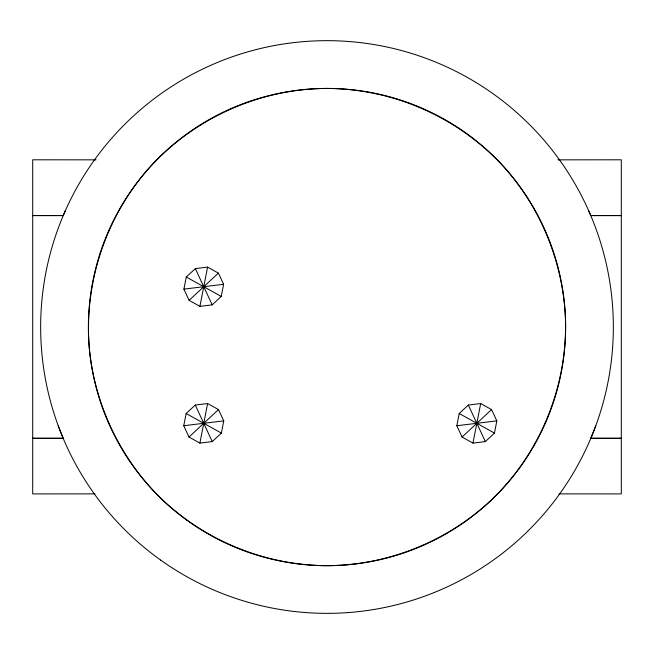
<?xml version="1.0" encoding="UTF-8"?>
<svg xmlns="http://www.w3.org/2000/svg" width="654" height="654" viewBox="0 0 654 654"><rect width="100%" height="100%" fill="white"/><g stroke="black" fill="none" stroke-linecap="round" stroke-linejoin="round"><path stroke-width="0.98" d="M199.92 306.366L207.588 267.11L218.387 273.102L223.603 284.294L221.248 296.434L212.198 304.862L199.92 306.366L189.112 300.349L183.905 289.133L186.284 277.01L195.333 268.606L207.588 267.11M199.887 443.101L207.62 403.543L218.501 409.576L223.758 420.865L221.387 433.095L212.264 441.589L199.887 443.101L188.99 437.044L183.749 425.738L186.153 413.516L195.268 405.047L207.62 403.543M472.956 443.101L480.69 403.543L491.571 409.576L496.827 420.865L494.457 433.095L485.333 441.589L472.956 443.101L462.059 437.044L456.819 425.738L459.214 413.516L468.338 405.047L480.69 403.543M595.729 425.877L590.807 438.344L621.3 438.344M65.163 211.078L63.193 215.632L32.7 215.632M189.112 300.349L218.387 273.102M188.99 437.044L218.501 409.576M462.059 437.044L491.571 409.576M183.905 289.133L223.603 284.294M183.749 425.738L223.758 420.865M456.819 425.738L496.827 420.865M96.056 159.838L32.7 159.797L32.7 493.909L95.034 493.868M557.944 159.838L621.3 159.797L621.3 493.909L558.966 493.868M32.7 215.518L63.356 215.518M590.644 215.518L621.3 215.518M621.3 215.632L590.807 215.632L588.837 211.078M32.7 438.229L63.356 438.229M590.644 438.229L621.3 438.229M32.7 438.344L63.193 438.344L58.271 425.877M459.214 413.516L494.457 433.095M186.284 277.01L221.248 296.434M186.153 413.516L221.387 433.095M468.338 405.047L485.333 441.589M195.333 268.606L212.198 304.862M195.268 405.047L212.264 441.589M565.473 318.735C567.574 385.541 540.67 452.118 492.764 498.716C448.497 540.972 388.214 565.432 327 565.685C265.786 565.432 205.503 540.972 161.236 498.716C121.472 459.778 95.885 407.319 89.688 352.007C82.935 285.512 105.122 217.218 149.668 167.399C194.565 117.892 260.169 88.682 327 88.445C393.831 88.682 459.435 117.892 504.332 167.399C541.283 209.01 563.151 263.129 565.473 318.735M160.68 560.102A286.346 286.346 0 0 0 612.021 354.509A286.346 286.346 0 0 0 208.299 66.43A286.346 286.346 0 0 0 160.68 560.102M186.742 520.094A238.62 238.62 0 0 0 564.312 351.991A238.62 238.62 0 0 0 229.946 109.055A238.62 238.62 0 0 0 186.742 520.094"/></g></svg>
